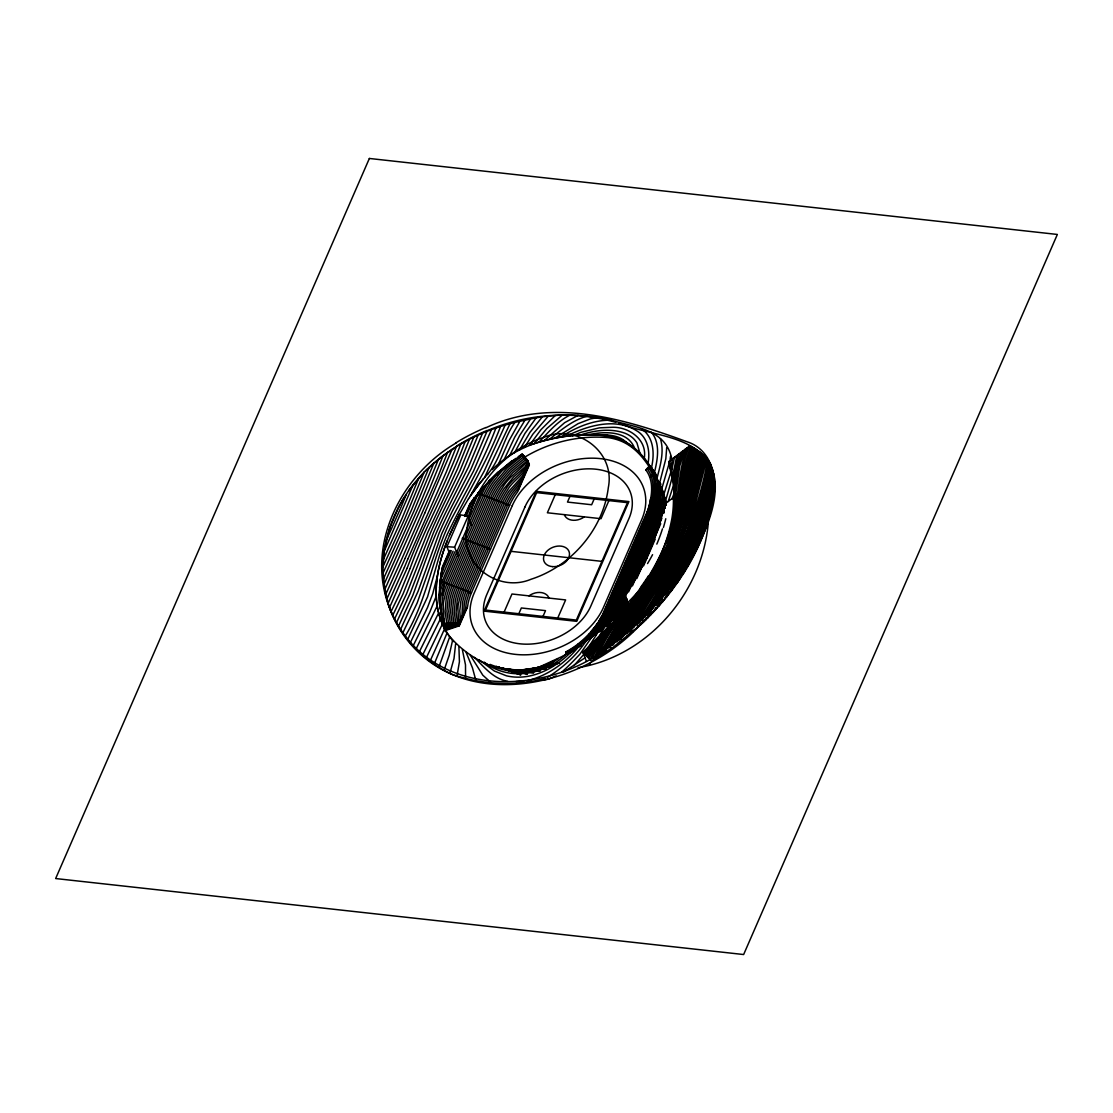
<?xml version="1.0" encoding="UTF-8"?>
<svg xmlns="http://www.w3.org/2000/svg" width="1113" height="1113" viewBox="0 0 1113 1113"><rect width="100%" height="100%" fill="white"/><g stroke="black" fill="none" stroke-linecap="round" stroke-linejoin="round"><path stroke-width="1.5" d="M512.564 460.754L501.907 470.896L492.92 482.179A97.833 70.968 -21.4 0 0 485.24 496.008L447.106 583.532A97.833 70.968 -21.4 0 0 442.598 597.695L441.458 606.668L441.722 615.739L441.277 613.875M382.886 571.623L384.11 551.617M663.849 506.248L663.738 501.156L614.098 616.839L618.383 612.47A170.679 123.807 -21.4 0 0 628.108 601.702M600.742 652.315C632.448 592.923 694.999 535.965 668.69 461.631L689.629 445.91C740.771 470.66 702.971 539.012 683.118 573.779M674.186 495.021C672.461 481.108 675.146 467.39 678.763 454.076M644.26 458.319C647.543 439.677 628.887 426.599 611.941 427.295L599.337 427.851L580.861 432.317L572.611 435.781M382.942 565.724C383.623 541.168 391.637 517.058 404.895 496.454M440.164 593.869L440.15 603.733M708.174 524.14C701.552 593.549 647.933 656.1 578.05 667.73M441.569 615.141L439.746 604.623L440.776 597.278A99.53 72.192 -21.4 0 1 445.367 582.864L483.501 495.341A99.53 72.206 -21.4 0 1 491.306 481.289L498.763 471.675L515.862 458.403M663.487 513.149L663.849 506.679L647.293 511.437M440.219 590.057L439.955 603.232L441.388 612.359M659.077 482.625L657.978 495.508L653.512 509.698L605.402 620.108A10.031 7.276 -21.4 0 1 604.289 621.972L594.467 634.758L589.584 639.112M660.399 483.473L659.425 494.937L654.889 509.309L606.766 619.774A11.728 8.501 -21.4 0 1 605.458 621.958L596.526 633.589M662.527 491.083L657.644 508.544L609.465 619.134A15.123 10.963 -21.4 0 1 607.781 621.944L602.203 629.221M439.691 584.798L442.348 567.046L449.137 551.45M455.648 643.648L454.007 658.548L449.847 673.365M456.998 676.05L459.419 661.776L458.904 646.736M674.005 491.904L676.356 468.225L680.878 452.49M441.597 615.239L446.647 630.097L459.293 625.812L467.474 607.044L468.114 603.204A74.056 53.716 -21.4 0 1 471.453 592.826L509.587 505.302A74.056 53.73 -21.4 0 1 515.18 495.16L517.782 491.556L529.357 464.97L527.618 460.518L521.983 453.993M674.158 500.071L678.054 467.043L682.979 450.904M670.096 459.349L670.569 456.121M669.581 464.984L670.304 460.42M670.722 469.366L672.419 458.834M672.767 517.628L672.962 516.362M440.052 581.083L442.71 567.978L450.195 550.824M647.989 463.411C650.34 451.614 647.808 437.006 636.469 430.648C615.266 417.431 587.483 425.625 567.004 435.92L566.197 436.393M651.286 468.503C654.625 454.953 654.416 437.312 641.478 428.825M441.249 577.327L440.845 579.595A172.807 125.352 -21.4 0 0 439.218 595.511A101.241 73.444 -21.4 0 1 443.628 582.196L481.762 494.673A101.241 73.43 -21.4 0 1 489.4 480.816L490.082 479.814A173.127 125.574 -21.4 0 0 477.533 495.494M384.277 550.434L389.787 527.799L398.76 506.944M444.421 598.112C441.861 606.293 444.324 616.574 444.129 623.67M452.574 640.365L449.235 655.209L444.004 670.346M673.949 507.138L679.765 465.846L685.093 449.318M665.365 501.281C669.887 486.033 674.214 471.286 676.648 455.662M437.381 575.991L432.734 593.744L427.489 607.531L410.266 642.758M442.473 570.273L439.482 587.789L454.827 551.839M654.166 473.651C657.421 460.309 660.899 443.85 651.439 432.22M714.435 478.827L704.237 517.058L694.331 543.436L679.542 572.235L667.786 591.81M714.699 482.096L705.419 516.557L695.514 543.047L688.502 557.669L673.073 584.826M713.642 473.359C704.501 519.924 685.705 563.971 658.771 603.051M714.101 475.821C705.308 518.435 689.128 559.366 664.531 595.427M669.428 462.368L661.539 489.65M714.685 486.478L702.08 529.301L696.696 542.657L681.879 571.595M711.972 467.321C702.289 520.439 679.542 569.759 648.949 614.028M712.557 469.171C703.082 518.06 683.883 564.528 655.265 605.375M713.155 471.036C703.833 519.187 684.495 564.764 656.475 605.069M714.393 491.918L703.263 528.856L690.811 557.07M663.557 495.327L671.862 468.976M711.346 465.651C701.51 519.938 678.346 570.301 647.029 615.503M673.115 514.971C679.459 492.753 678.54 469.13 687.208 447.732M713.461 499.514L704.459 528.425M656.851 478.868C660.106 465.874 664.531 452.087 660.426 438.745M659.327 484.169L665.824 458.793L666.701 447.718M709.259 461.658C699.034 520.327 673.003 573.974 639.599 622.821M709.955 462.994C699.799 520.119 674.909 572.694 642.131 620.233M710.651 464.316C700.675 519.854 676.843 571.289 644.761 617.451M523.207 456.177L527.618 460.518L526.769 463.481M668.217 501.532L673.602 485.031M706.964 458.473L694.011 509.448A56.415 40.917 -21.4 0 1 692.022 515.987C680.878 557.126 654.806 591.476 633.603 627.69M707.729 459.53C697.058 519.715 670.847 575.059 636.093 624.991M708.494 460.587C698.018 520.369 671.529 575.059 637.332 624.755M710.247 514.345L700.258 541.488L687.611 566.545M526.018 466.069L528.007 461.505L523.597 457.165M525.086 469.241L523.903 473.136M671.946 522.498C680.655 497.553 679.222 470.409 689.323 446.146M703.653 454.897L688.001 516.279L675.382 549.669L661.762 575.658L633.7 619.788L625.548 634.466M704.487 455.76L689.253 515.514L676.565 549.279L662.861 575.449L634.925 619.524L627.134 633.603M705.322 456.636L690.505 514.749L677.747 548.89L663.974 575.226L629.541 630.946M706.157 457.513L691.757 513.983L678.93 548.5L665.087 575.018L637.387 619.009L628.734 635.231M523.068 475.835L521.691 480.162M651.536 468.615L649.867 465.721L654.068 473.554L656.155 484.28L655.112 496.648L650.757 510.464L602.703 620.748A6.636 4.814 -21.4 0 1 601.966 621.986L598.655 621.722L602.189 615.461L647.474 511.006A75.656 39.094 -46 0 0 650.549 499.181C652.538 489.275 652.204 478.2 645.79 469.881L649.867 465.721L650.507 466.5M674.965 490.986L671.974 499.027M449.722 636.775L438.828 667.285M700.049 451.892C690.756 482.082 687.57 514.234 674.158 543.255C660.19 578.83 634.201 607.865 617.367 641.672M700.953 452.643L686.095 512.453L675.41 542.643L658.423 576.297L626.842 625.631L619.231 640.184M701.858 453.381C693.093 482.764 689.392 513.789 676.676 542.031C662.931 577.16 637.735 606.098 620.817 639.349M702.762 454.118C694.22 483.098 690.324 513.58 677.928 541.433C664.391 575.755 640.392 604.47 623.183 636.678M521.385 481.108L521.065 482.068M520.759 483.014L520.467 483.863M520.188 484.712L519.173 487.661M588.972 658.228L596.638 644.218L608.241 627.704M590.168 659.466L598.001 644.093L612.484 623.21M595.274 658.84L595.65 657.741M436.268 596.053L429.743 612.261L413.104 645.902M518.881 488.496L518.588 489.317M452.045 449.332L424.749 513.093M456.427 446.522L446.341 471.884L407.873 558.907M447.607 452.323L437.715 477.213L402.572 557.279M438.55 459.154L420.491 502.812L383.915 584.575M447.231 540.821C435.517 570.093 429.535 605.903 447.69 633.923C469.923 662.444 515.291 683.535 549.488 664.044M460.768 444.004C445.061 486.214 423.023 525.739 407.219 567.936M465.095 441.583C449.151 484.92 425.792 525.086 410.029 568.534M671.306 471.662L674.534 457.248M691.855 446.939C680.655 478.173 681.17 513.065 666.019 543.464M692.87 447.551C681.587 482.43 680.627 520.926 662.346 553.94C646.973 589.96 618.258 618.508 602.843 654.068M693.9 448.163C682.951 482.805 681.393 520.787 663.543 553.551C648.281 589.222 620.052 617.645 604.693 652.844M694.929 448.789C684.314 482.402 682.603 519.187 665.56 551.06C650.938 585.925 624.56 614.293 608.018 647.766M695.959 449.402C685.97 481.011 683.911 515.305 669.122 545.69C654.514 582.405 626.786 611.955 609.868 647.084M696.988 450.028C687.236 481.289 684.787 515.027 670.374 545.078C655.891 581.487 628.72 610.967 611.705 645.693M698.018 450.64C688.446 481.553 685.691 514.763 671.64 544.48C657.254 580.805 630.25 610.272 613.305 644.928M699.047 451.252C689.615 481.818 686.624 514.484 672.892 543.867C658.687 579.428 632.921 608.714 615.614 642.354M433.875 463.078L414.064 510.811L383.331 579.163M669.887 531.332C681.1 504.648 679.904 474.861 690.102 448.233L690.686 446.369M408.61 490.889L424.109 472.288M443.113 455.593L429.173 489.79L384.722 589.667M595.121 656.141L600.714 643.829L622.084 612.637M596.735 655.515C603.803 637.359 616.908 622.445 627.565 606.154M597.278 657.727C605.18 635.926 621.11 618.452 633.422 598.919M600.992 655.279C612.345 626.911 634.424 604.317 648.893 577.341M610.244 649.185L610.87 647.571M409.821 568.993L399.623 593.966L391.164 611.371M447.078 632.894L434.126 664.252M429.089 467.39L411.393 510.227L382.955 573.306M619.412 642.618L619.76 641.839M424.053 472.413L404.868 518.547L382.9 566.907M404.353 567.421L407.775 559.102M469.408 439.371L457.387 469.102L427.907 532.167L403.073 593.897L392.75 615.308M473.735 437.242L460.059 470.493L441.527 508.752A848.955 615.809 -21.4 0 0 430.689 532.459L406.537 593.827L394.559 619.009M418.836 477.964L402.169 518.074L383.289 559.616M699.075 541.836L704.265 528.828M413.09 484.892L384.138 551.38M406.384 494.214L401 507.264A41.292 29.954 -21.4 0 1 400.443 508.516L386.128 540.737M405.215 558.086L424.735 513.107M478.075 435.28L462.744 471.995L444.143 509.531A704.279 510.867 -21.4 0 0 433.458 532.751L409.987 593.744L396.52 622.57M482.444 433.388L468.49 466.917L446.758 510.324A594.745 431.413 -21.4 0 0 439.913 524.738A559.881 406.12 -21.4 0 0 429.368 550.003L412.784 595.469L398.482 626.132M626.842 636.789L627.148 636.121M449.388 535.45L459.488 514.15L468.615 498.527M449.262 552.66L446.939 546.72L460.796 514.916L468.128 516.14L471.62 525.044M464.678 515.792L469.923 503.744L481.289 489.289M450 550.337L442.515 567.491L440.971 574.322L451.294 550.643M464.775 516.418L470.103 504.189L474.375 497.65L466.264 516.265M465.624 515.375L470.298 504.676L478.799 492.183L468.072 516.794M458.097 556.069L454.605 547.165L468.128 516.14M453.088 551.172L440.15 580.875L471.453 592.826L468.17 592.464M469.13 519.02L483.724 486.534L473.067 501.17M527.604 460.545L512.745 472.691L500.947 486.701A89.346 64.804 -21.4 0 0 493.935 499.32L455.801 586.843A89.346 64.804 -21.4 0 0 451.683 599.782L450.584 611.691L452.17 623.197L444.908 625.645M528.202 462.006C524.042 473.303 511.493 478.701 505.761 489.414A84.254 61.118 -21.4 0 0 499.153 501.309L461.019 588.833A84.24 61.104 -21.4 0 0 457.137 601.034L456.093 612.275L457.568 623.043L445.492 627.134M528.397 462.507C525.726 474.708 513.01 479.786 507.375 490.318A82.543 59.879 -21.4 0 0 500.892 501.977L462.758 589.5A82.543 59.879 -21.4 0 0 458.959 601.451C456.594 608.63 459.252 616.435 458.319 623.35L445.687 627.621M460.42 619.454L458.514 623.837L445.882 628.122M523.277 475.181L528.592 462.994M529.162 464.483L519.562 486.52L513.789 493.935A75.754 54.954 -21.4 0 0 507.848 504.634L469.714 592.158A75.754 54.954 -21.4 0 0 466.222 603.135L465.304 611.079L459.099 625.325L446.466 629.596L444.546 624.616L448.567 623.294L446.911 611.315L448.052 598.947A92.741 67.267 -21.4 0 1 452.323 585.521L490.457 497.998A92.741 67.267 -21.4 0 1 497.734 484.892L509.991 470.354L525.419 457.749L522.818 455.189M504.106 612.094L511.98 593.994L565.627 599.921L557.738 618.021M555.262 494.673L547.373 512.773L601.02 518.7L608.894 500.6M518.839 613.722L521.357 607.962L545.523 610.634L543.005 616.393M569.995 496.301L567.477 502.074L591.643 504.746L594.161 498.972M625.84 598.196L622.445 605.987A167.66 121.609 -21.4 0 0 626.814 601.062M628.553 591.977L663.612 511.507A167.66 121.609 -21.4 0 1 663.654 512.843M626.856 598.655L625.464 601.841A165.656 120.162 -21.4 0 0 627.245 599.824M632.393 585.953L661.929 518.143M636.747 578.718L660.719 523.694M643.509 565.988L655.14 539.304M504.092 459.697L514.693 437.242L524.919 420.269C553.718 413.034 583.908 413.507 612.637 420.589C636.205 427.559 666.437 429.507 671.89 459.572M619.551 616.143L623.6 608.839M498.457 464.135L509.031 440.651L519.827 421.451M444.644 628.664L430.021 661.233M486.854 431.607L471.022 468.963L449.36 511.104A509.086 369.279 -21.4 0 0 439.009 533.35L418.112 591.198L400.499 629.652M491.306 429.938L473.554 470.994L451.975 511.897L441.791 533.642L417.18 602.926L402.781 632.991M583.643 653.122L584.826 650.479M584.506 653.929L588.387 647.168M585.368 654.75L591.963 643.717M586.231 655.571L595.942 639.975M587.094 656.392L590.975 648.893L600.06 636.052M587.956 657.213L592.394 648.796L603.914 632.087M509.42 455.954L519.674 435.489L530.414 419.198M487.591 474.235C500.377 459.78 503.326 438.772 514.568 422.898L514.721 422.648M632.615 631.934L633.339 630.348M459.488 514.15C445.117 542.254 432.567 573.807 437.172 605.959L416.039 649.032M612.22 624.977L617.284 614.96M402.377 557.696L385.682 594.481M405.076 558.392L386.851 599.003M404.172 567.811L388.075 603.413M407.094 568.2L389.592 607.434M426.112 658.2L442.418 624.017M605.416 632.128L611.093 620.623M495.814 428.31C483.807 460.072 467.223 489.595 451.21 519.409C432.164 556.973 427.295 600.06 405.118 636.316M500.433 426.808C486.089 464.302 464.441 498.109 447.343 534.24A321.114 232.937 -21.4 0 0 438.939 557.307L427.559 596.805L407.664 639.544M514.554 452.713L524.905 433.486L535.951 418.14M422.55 655.167L440.414 618.828M438.661 612.901L419.198 652.107M625.576 609.618L627.273 606.237M636.622 628.428L637.93 625.826M638.709 626.536L639.864 624.254M640.782 624.643L641.839 622.682M484.531 477.56L509.893 423.997M466.737 608.435L458.194 623.016L459.293 625.812M589.334 665.004L590.808 662.263M505.065 425.333L484.225 471.091L470.215 496.106M519.576 449.889L529.969 432.331L542.031 417.236M524.515 447.426L532.863 434.181L548.125 416.318M684.62 568.395L690.575 557.474M690.978 558.545L677.08 583.073M598.098 638.779L604.971 625.909M383.637 582.405L388.312 604.248A171.75 139.111 -15.2 0 0 400.249 630.083C455.899 717.468 586.509 689.253 644.469 619.899M645.359 620.275L646.597 618.049M647.752 617.924L650.117 613.833M398.857 506.749C423.691 459.391 473.623 430.202 524.919 420.255M650.284 615.364L652.288 611.955M653.025 612.498L655.974 607.601M640.086 590.252L620.984 613.931L592.533 643.258M675.716 582.029L677.302 579.344M678.888 576.645L681.768 571.804M680.099 576.284L670.986 591.476M598.836 630.96L587.622 648.573M655.877 609.465L658.896 604.484M659.063 605.903L662.861 599.726M673.003 586.537L666.367 597.347M662.541 601.91L667.8 593.368M598.808 621.36L602.189 615.461M529.44 445.311L540.946 429.688L555.164 415.58M586.328 640.629C576.381 655.668 562.594 667.772 547.401 677.455M592.645 635.885L579.901 654.221L574.419 659.939A159.702 115.835 -21.4 0 1 561.926 671.918M672.475 585.744L672.948 585.035M468.573 498.582L479.397 483.529M592.408 657.7L599.351 643.954L617.256 618.007M679.64 579.052L664.183 599.587L641.825 623.697M617.465 612.567L609.715 621.944L598.488 622C589.973 634.327 579.08 644.928 565.71 651.954L567.407 654.653M627.134 599.49L618.091 611.747M471.954 493.518L483.445 478.757M579.831 645.262C566.531 662.138 547.888 675.939 526.88 680.739M598.961 631.92L606.613 621.958A13.426 9.739 -21.4 0 0 608.115 619.454L656.267 508.919L660.858 494.367L661.498 486.896A125.672 70.954 -49.5 0 1 662.819 492.628L663.125 494.409A156.905 81.068 -46 0 1 663.64 499.389L664.28 506.679M534.379 443.475L546.831 428.547L562.427 414.968M627.12 606.668L616.519 618.87M628.442 602.662L609.354 622.724A162.929 118.187 -21.4 0 1 606.056 625.701L608.936 621.944A16.82 12.201 -21.4 0 0 610.814 618.814L659.021 508.154L663.195 494.923A162.331 117.741 -21.4 0 1 663.585 497.428L663.696 498.262M483.334 478.882L487.731 474.096M615.851 619.551L582.92 652.427L586.44 661.414M573.863 665.769L584.631 653.456M539.332 441.791C548.723 431.927 557.766 421.006 570.287 414.954M544.396 440.428L564.611 422.69L578.12 415.33M590.321 659.675L582.92 652.427L597.486 640.198M489.205 480.705L498.833 471.62L497.803 472.594M628.442 603.942L612.665 619.245M424.011 472.385L427.114 469.255M628.455 606.056L627.259 603.009C650.743 580.596 666.047 550.17 671.918 518.38A181.989 132.016 -21.4 0 0 673.393 497.553L664.475 504.3A328.905 238.572 -21.4 0 1 625.144 595.413M642.966 622.612C677.497 589.361 705.266 546.58 713.28 498.749C717.927 476.754 710.776 449.096 687.041 441.778C623.433 418.391 551.185 396.979 485.991 427.74M496.565 475.14L512.37 461.533L522.428 454.201L523.193 454.953L507.222 468.003L494.52 483.084A96.135 69.729 -21.4 0 0 486.979 496.662L448.845 584.186A96.135 69.729 -21.4 0 0 444.421 598.112M427.448 469.088L441.471 456.942L457.262 445.979M641.491 624.003L612.901 647.446L591.546 660.885M492.28 469.589C518.602 443.127 556.959 434.265 593.201 434.863C633.255 431.427 658.465 470.354 666.284 504.871M566.002 654.277C544.674 674.979 508.85 681.615 484.238 662.138M573.167 649.825C556.486 667.758 531.277 681.657 506.443 675.814L494.381 671.028L479.105 659.814M584.756 642.354L593.41 634.633L603.135 621.972A8.334 6.038 -21.4 0 0 604.053 620.428L652.135 510.088L656.545 496.078L657.616 483.459L655.752 473.915M523.166 475.279L508.975 491.223A80.846 58.641 -21.4 0 0 502.631 502.645L464.497 590.168A80.846 58.641 -21.4 0 0 460.768 601.869L459.78 610.787L460.406 619.343M603.496 627.189L612.54 619.371M506.846 466.57L522.623 454.688L524.306 456.344L508.599 469.171L496.134 483.988A94.438 68.505 -21.4 0 0 488.718 497.33L450.584 584.854A94.438 68.505 -21.4 0 0 446.23 598.53L445.075 611.12L446.758 623.336L444.324 624.17M558.239 658.673L550.253 663.835M603.274 627.384L573.432 649.672M655.028 472.788L649.853 476.879L655.752 474.611L656.239 475.404M549.572 439.19C561.091 429.98 572.778 420.018 587.344 416.123M554.872 438.119L578.05 423.663L590.572 418.864L597.695 417.612M525.753 466.25L513.733 476.809L504.161 488.51A85.951 62.342 -21.4 0 0 497.414 500.655L459.279 588.179A85.938 62.342 -21.4 0 0 455.314 600.617L454.257 612.08L455.774 623.085L445.297 626.633M593.493 635.273L563.428 655.863M585.215 657.7L563.707 671.988M521.413 454.41L520.286 455.245M519.715 455.662L518.282 456.692M456.107 443.016C402.962 473.86 367.54 540.473 387.157 601.284A171.75 139.111 -15.2 0 0 399.094 627.12C443.558 698.839 549.307 693.956 609.91 646.403C663.904 605.514 720.821 537.565 711.082 465.401M566.183 652.524L578.649 644.594L590.224 634.257L599.643 622A3.242 2.351 -21.4 0 0 600.004 621.388L647.989 511.243C653.275 497.803 656.475 480.997 647.07 468.559L650.284 466.792A127.244 92.296 -21.4 0 1 656.211 475.181M566.656 653.094L579.442 644.942L591.281 634.382L600.811 621.986A4.939 3.576 -21.4 0 0 601.354 621.068L649.366 510.853C654.792 497.108 657.964 479.94 648.364 467.251L650.089 466.291A127.244 92.296 -21.4 0 1 654.931 472.955M571.762 651.564L574.419 649.881M578.398 647.349L581.042 645.665M523.5 457.902C548.459 442.431 578.857 435.016 608.171 437.646A57.57 41.751 -21.4 0 1 620.094 440.72C637.165 447.315 648.1 463.509 656.308 479.021M549.432 663.028L544.73 665.365M560.465 437.2C575.546 427.587 592.784 419.851 611.009 420.227M659.466 482.402L651.787 486.771L660.969 484.906M645.79 469.881L650.479 467.279M454.925 675.354C483.779 684.606 516.293 686.29 545.356 678.429M535.409 667.953L519.521 670.235L507.389 669.108M542.448 666.005C528.369 672.405 511.674 672.057 497.288 666.729M540.139 666.631L563.359 655.905M553.884 661.011C534.337 671.612 510.63 672.864 490.096 664.405M556.166 675.869L548.653 679.111L542.003 680.252M662.986 493.518L650.799 498.36L654.847 498.165M487.146 430.717C527.534 413.313 573.459 410.502 615.767 422.328M531.193 444.574C560.312 435.322 593.591 429.841 623.016 440.47C647.21 452.866 659.369 480.023 666.353 504.982M445.103 626.146L453.965 623.141L452.421 611.886L453.506 600.199A87.649 63.58 -21.4 0 1 457.54 587.511L495.675 499.987A87.649 63.58 -21.4 0 1 502.547 487.605C508.697 476.74 520.23 470.089 527.812 461.019L523.402 456.664M446.076 628.608L458.709 624.337L461.895 617.033L462.591 602.286A79.148 57.417 -21.4 0 1 466.236 590.836L504.37 503.313A79.148 57.417 -21.4 0 1 510.575 492.127L522.192 478.59L528.786 463.495L526.574 461.311M446.271 629.109L458.904 624.824L463.495 614.293L464.413 602.717A77.451 56.179 -21.4 0 1 467.975 591.49L506.109 503.966A77.451 56.179 -21.4 0 1 512.189 493.031L520.981 482.319L528.967 463.982L526.769 461.812M579.581 435.28C594.064 430.425 610.188 427.921 624.908 433.194A37.564 27.241 -21.4 0 1 636.97 443.002L639.919 453.186M523.708 681.17L515.959 681.559M533.837 668.384L559.533 663.042L527.854 669.511L553.05 666.172L522.15 670.068L546.608 668.843L516.682 670.123L540.195 671.056L511.424 669.72L533.795 672.795L506.318 668.955L527.409 674.075L501.212 667.828L520.87 674.895L496.189 666.423C514.832 673.087 534.963 669.595 553.091 663.042M624.56 563.637L647.196 558.225M598.655 621.722L612.901 618.313M587.608 434.933C603.093 431.315 627.356 430.077 634.452 447.899M598.947 435.1C608.213 434.473 618.939 435.294 625.979 442.042M662.708 497.803L664.628 497.706A168.62 122.305 -21.4 0 1 665.63 504.286M444.031 623.419L458.194 623.016M446.939 546.72L454.605 547.165M647.39 511.688L650.827 511.924M506.276 504.94L509.587 505.302L477.936 493.212M487.104 548.681L490.527 549.057L462.229 538.261M511.076 551.338L601.924 561.369M624.657 563.874L627.941 564.249M596.053 634.939L589.167 634.132L592.673 635.857M618.814 423.079C649.199 435.726 692.161 434.307 711.04 464.97M598.488 622L601.396 623.057M507.834 681.351C493.56 678.972 484.225 667.16 474.444 657.421M454.132 675.257C420.171 660.732 393.348 629.582 385.404 593.34M580.555 645.443L577.842 644.232L580.29 646.319M491.028 682.575L482.792 675.174L470.145 654.931M582.92 652.427L590.502 659.814M524.181 456.831L526.519 459.14L511.368 471.522L499.334 485.797A91.043 66.043 -21.4 0 0 492.196 498.652L454.062 586.189A91.043 66.043 -21.4 0 0 449.875 599.364L448.748 611.496L450.362 623.238L444.713 625.158L443.781 622.626M527.979 463.62L529.357 464.97M565.71 651.954L567.296 653.846M453.603 641.603C444.699 631.697 439.315 619.023 437.172 605.959M650.827 466.904L651.773 468.1M651.884 469.06L653.888 471.801M653.289 470.173L653.874 471.036M654.207 472.26L655.14 473.665M475.974 680.753L472.455 667.87L466.124 652.343M660.482 483.696L660.579 483.932A125.672 70.954 -49.5 0 0 660.357 483.348M673.435 485.018L668.69 461.631L670.374 465.916M673.393 497.553L675.188 502.144M628.08 603.051L625.089 595.399L627.259 603.009M664.016 495.939L666.256 502.144M445.311 631.6L442.348 621.805L440.665 607.712M445.757 627.523L443.364 620.971L446.104 628.567M442.487 618.425L444.741 625.103M444.337 623.447L445.423 626.48M442.779 619.482L443.489 621.527M668.69 461.631L672.809 477.588M444.031 622.39L444.727 624.435M444.143 622.946L442.195 617.367M443.753 621.318L444.616 623.864M442.974 619.343L443.642 621.388M444.518 623.294L444.059 621.736A146.972 106.611 -21.4 0 0 446.313 630.222M443.28 619.76L443.558 620.831M443.864 621.235L444.143 622.306M443.364 620.331L442.696 618.272L443.085 619.259M442.779 618.842L441.666 615.225M662.374 489.845L662.778 491.459M444.004 621.151L444.254 622.223M443.03 618.675L443.475 620.247M441.861 615.712L442.515 617.785M443.183 618.591L443.614 620.164M442.988 618.091L443.224 619.176L443.141 618.007M442.014 615.628L442.445 617.2M441.43 614.139L442.056 616.212M441.305 613.945L440.025 605.973M443.336 618.494L443.558 619.579M442.181 615.531L442.404 616.616M441.791 614.543L442.209 616.115M441.207 613.054L441.819 615.127M462.354 649.644L465.498 664.892L465.568 678.54M663.139 493.101L663.473 494.742M664.197 495.967L665.477 504.092M664.002 495.466L664.391 497.483M443.322 617.91L443.531 618.995M442.376 616.032L441.778 613.346M441.583 613.458L441.986 615.03M440.998 611.969L441.402 613.555M385.015 591.281L382.914 571.289M441.972 613.847L442.362 615.433M441.388 612.957L440.331 607.573M441.193 612.47L440.637 609.785M664.197 496.982L664.739 499.514M663.807 495.995L664.35 498.527M673.115 479.063L673.88 483.571M663.765 496.398L665.031 508.224M442.181 613.736L442.362 614.835M664.544 499.014L665.031 501.546M664.155 498.026L664.642 500.558M441.249 610.661L440.595 607.448M664.837 501.059L665.282 503.605M664.447 500.071L664.892 502.617M663.598 498.499L664.517 508.446M441.305 610.049L441.026 607.322M441.11 609.548L440.651 606.335M664.002 500.794L663.515 497.873L660.399 507.765L612.164 618.494A18.518 13.426 -21.4 0 1 611.218 620.303L618.578 612.971A170.679 123.807 -21.4 0 0 628.302 602.189M439.746 604.623L439.259 596.443M665.087 503.104L665.296 505.177M664.698 502.116L665.101 504.676M663.877 501.003L664.211 505.413M441.221 607.823L441.374 609.437M383.442 580.527L382.983 573.863M664.016 508.641A170.679 123.807 -21.4 0 0 663.946 506.958L663.849 504.801L616.783 613.43L618.188 611.983A170.679 123.807 -21.4 0 0 626.591 602.773M663.877 505.483L664.322 507.959M664.099 506.665L664.141 507.458M482.819 489.191A160.759 116.615 -21.4 0 1 497.539 472.663M439.593 604.651A161.942 117.477 -21.4 0 1 440.261 585.494M441.026 580.638A161.942 117.477 -21.4 0 1 441.346 579.01M488.023 483.515A148.46 107.697 -21.4 0 1 512.314 460.559M439.858 606.001A160.759 116.615 -21.4 0 1 440.233 587.887M441.221 581.195A160.759 116.615 -21.4 0 1 441.541 579.511M627.301 601.201A169.649 123.056 -21.4 0 1 619.593 609.841L663.793 508.307A169.649 123.056 -21.4 0 1 663.849 513.023M662.318 491.139A172.793 125.338 -21.4 0 1 664.656 507.806M627.301 604.721A172.348 125.018 -21.4 0 1 615.809 617.145M606.961 625.395A172.348 125.018 -21.4 0 1 605.806 626.396M627.468 605.194A170.164 123.432 -21.4 0 1 617.868 615.767M662.012 489.678A170.289 123.515 -21.4 0 1 664.823 507.987M601.966 621.986A78.828 57.18 -21.4 0 1 567.129 653.651M649.867 465.818A127.244 92.296 -21.4 0 1 653.595 470.757M650.549 499.181A82.946 60.172 -21.4 0 1 647.571 511.27M664.294 496.064A135.313 98.153 -21.4 0 1 664.614 497.72M591.323 631.335A79.26 57.5 -21.4 0 0 595.594 626.049L596.373 624.963A82.292 59.699 -21.4 0 0 597.89 622.779M457.067 445.798A171.736 125.852 -8.8 0 1 486.993 430.481M603.636 648.197A299.244 112.691 -40.7 0 1 593.048 658.423M634.758 599.003A232.673 133.81 -36.6 0 1 628.275 607.03M640.977 587.72A215.978 122.068 -37 0 1 632.838 598.53M648.517 575.713A192.354 110.521 -36.6 0 1 640.406 587.608M660.677 563.595A179.43 104.441 -36.2 0 1 653.748 576.019M652.566 554.664A169.218 94.814 -37.5 0 1 647.529 563.595M674.367 541.349A162.957 103.579 -31.4 0 1 670.457 553.564M662.458 528.842A184.229 101.547 -39.5 0 1 656.823 544.118M665.783 518.755A220.805 139.57 -29.4 0 1 663.404 527.506M675.828 505.692A229.375 157.976 -16.1 0 1 675.132 516.168M677.01 494.255A217.438 145.928 -22.1 0 1 677.761 505.121M609.701 621.93A139.57 61.618 -38.5 0 1 599.796 631.836M575.184 649.881A121.734 46.955 -28.1 0 1 568.367 653.651M442.988 595.177A157.921 107.405 -45.1 0 1 443.906 583.727M475.348 488.384A158.909 89.819 -25.8 0 1 483.279 479.286M455.913 442.835A171.736 125.852 -8.8 0 1 485.838 427.517M584.075 517.044A13.231 9.6 -21.4 0 1 564.347 514.651M528.967 595.872A13.231 9.6 -21.4 0 1 548.862 597.862M466.973 528.814C459.683 564.75 498.387 593.104 531.138 579.219C570.997 566.42 603.176 529.482 608.31 487.647C615.6 451.697 576.896 423.357 544.146 437.228C504.286 450.042 472.107 486.965 466.973 528.814M369.363 158.463L55.65 878.547L743.637 954.537L1057.35 234.453L369.363 158.463M512.3 505.594L474.166 593.118A71.093 51.56 -21.4 0 0 515.249 654.361A71.093 51.56 -21.4 0 0 603.469 607.406L641.603 519.882A71.093 51.56 -21.4 0 0 600.519 458.639A71.093 51.56 -21.4 0 0 512.3 505.594M524.933 506.999L486.798 594.523A57.208 41.487 -21.4 0 0 519.854 643.801A57.208 41.487 -21.4 0 0 590.836 606.015L628.97 518.491A57.208 41.487 -21.4 0 0 595.914 469.213A57.208 41.487 -21.4 0 0 524.933 506.999M536.257 491.348L484.085 611.12L576.743 621.346L628.915 501.587L536.257 491.348M536.661 492.628L485.505 610.049L576.353 620.08L627.495 502.659L536.661 492.628M552.632 566.628A13.439 9.753 -21.4 0 0 569.188 551.951A13.439 9.753 -21.4 0 0 547.679 550.462A13.439 9.753 -21.4 0 0 552.632 566.628"/></g></svg>
